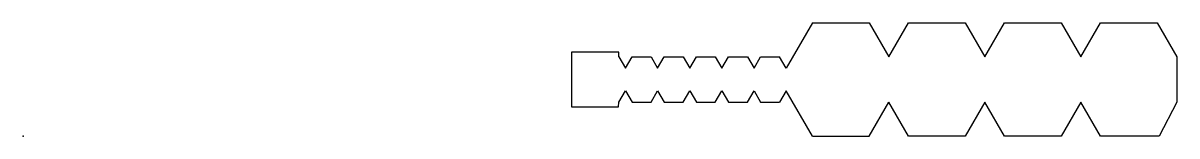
# Model space of a CAD drawing. Header units: millimetres. Extents: x 0 to 610, y 0 to 60.
import ezdxf

# ---------------------------------------------------------------- set-up
doc = ezdxf.new("R2010")
doc.units = ezdxf.units.MM
doc.header["$MEASUREMENT"] = 0
doc.layers.add('【251016】ノーマル＿ハーフ v1_Sketch1', color=7, linetype='Continuous')

msp = doc.modelspace()

# ---------------------------------------------------------------- linework, layer by layer
at = {"layer": '【251016】ノーマル＿ハーフ v1_Sketch1'}
for p, q in [((417.57, 60), (403.68, 35.94)), ((417.57, 60), (447.57, 60)), ((447.57, 60), (457.96, 42)), ((457.96, 42), (468.35, 60)), ((468.35, 60), (498.35, 60)), ((498.35, 60), (508.75, 42)), ((508.75, 42), (519.14, 60)), ((519.14, 60), (549.14, 60)), ((549.14, 60), (559.53, 42)), ((559.53, 42), (569.92, 60)), ((569.92, 60), (599.92, 60)), ((599.92, 60), (610.32, 42)), ((315.14, 44.5), (290.14, 44.5)), ((290.14, 44.5), (290.14, 15.5)), ((315.14, 42), (315.14, 44.5)), ((315.14, 42), (318.64, 35.94)), ((318.64, 35.94), (322.14, 42)), ((322.14, 42), (332.14, 42)), ((332.14, 42), (335.64, 35.94)), ((335.64, 35.94), (339.14, 42)), ((339.14, 42), (349.14, 42)), ((349.14, 42), (352.64, 35.94)), ((352.64, 35.94), (356.14, 42)), ((356.14, 42), (366.14, 42)), ((366.14, 42), (369.64, 35.94)), ((369.64, 35.94), (373.14, 42)), ((373.14, 42), (383.14, 42)), ((383.14, 42), (386.64, 35.94)), ((386.64, 35.94), (390.14, 42)), ((390.14, 42), (400.14, 42)), ((403.68, 35.94), (400.14, 42)), ((610.32, 42), (610.32, 18)), ((315.14, 18), (318.64, 24.06)), ((318.64, 24.06), (322.14, 18)), ((332.14, 18), (335.64, 24.06)), ((335.64, 24.06), (339.14, 18)), ((349.14, 18), (352.64, 24.06)), ((352.64, 24.06), (356.14, 18)), ((366.14, 18), (369.64, 24.06)), ((369.64, 24.06), (373.14, 18)), ((383.14, 18), (386.64, 24.06)), ((386.64, 24.06), (390.14, 18)), ((403.68, 24.06), (400.14, 18)), ((417.57, 0), (403.68, 24.06)), ((290.14, 15.5), (315, 15.5)), ((315, 15.5), (315.14, 18)), ((322.14, 18), (332.14, 18)), ((339.14, 18), (349.14, 18)), ((356.14, 18), (366.14, 18)), ((373.14, 18), (383.14, 18)), ((390.14, 18), (400.14, 18)), ((447.57, 0), (457.96, 18)), ((468.35, 0), (457.96, 18)), ((508.75, 18), (498.35, 0)), ((519.14, 0), (508.75, 18)), ((559.53, 18), (549.14, 0)), ((569.92, 0), (559.53, 18)), ((610.32, 18), (600.9, 0)), ((498.35, 0), (468.35, 0)), ((549.14, 0), (519.14, 0)), ((600.9, 0), (569.92, 0)), ((417.57, 0), (447.57, 0))]:
    msp.add_line(p, q, dxfattribs=at)
msp.add_point((0, 0), dxfattribs=at)

doc.saveas('drawing.dxf')
